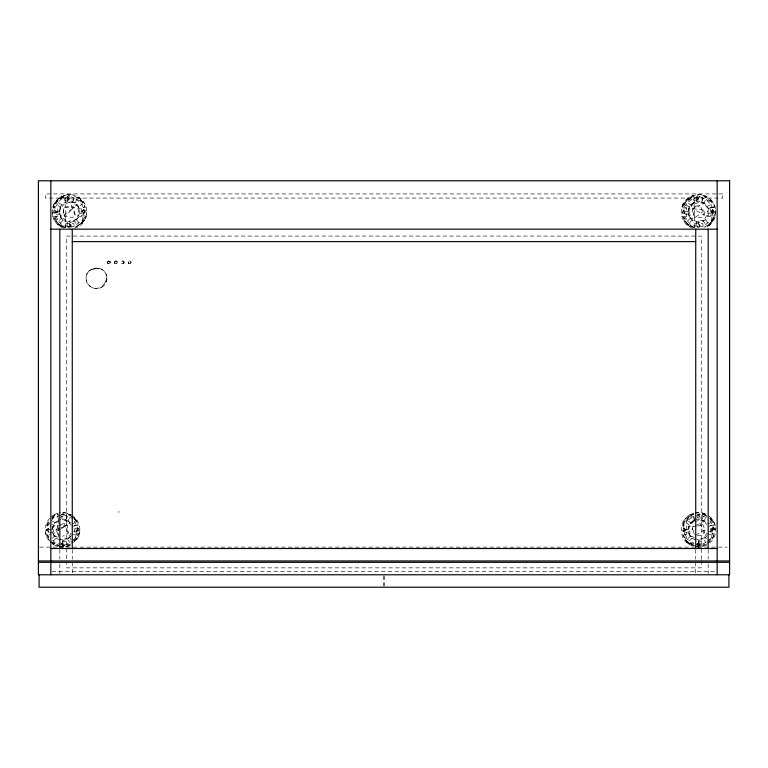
<?xml version="1.0" encoding="UTF-8"?>
<svg xmlns="http://www.w3.org/2000/svg" width="768" height="768" viewBox="0 0 768 768"><rect width="100%" height="100%" fill="white"/><g stroke="black" fill="none" stroke-linecap="round" stroke-linejoin="round"><path stroke-width="0.58" stroke-dasharray="3.84 2.88" d="M118.906 512.554L118.915 511.2M66.97 226.128L67.363 221.578L69.965 221.798L69.571 226.349M62.659 544.301L63.053 539.75L60.451 539.53M695.962 226.128L696.355 221.578L698.957 221.798L698.563 226.349M698.563 544.301L698.957 539.75L697.219 539.606M67.44 198.278L67.613 196.33L69.389 195.504L69.043 199.402L67.44 198.278L69.389 195.504L68.544 199.286M46.253 529.68L48.71 532.003L48.605 528.23L46.253 529.68L48.71 532.003M686.016 530.083L683.126 531.85L682.099 530.189L684 528.173L686.016 530.083L683.126 531.85L684.509 528.23M63.206 213.581L63.859 208.627L64.896 207.283L71.194 205.594L74.112 207.283L75.149 215.155L72.768 217.536L64.896 216.499L63.206 213.581L63.859 208.627M73.978 228.586L78.144 226.858A17.28 17.28 0 0 0 81.725 224.112L84.47 220.531L86.198 216.365L86.784 211.891M106.829 278.246C107.213 291.83 85.632 291.389 86.093 278.246C85.613 265.123 107.366 264.931 106.829 278.246L103.795 285.581A10.368 10.368 0 0 1 88.234 284.554A10.368 10.368 0 0 1 91.277 269.27L99.149 268.234M79.872 529.843L79.286 534.317L77.558 538.483L73.603 542.438M117.149 262.704L116.506 263.549C119.424 260.448 112.224 260.506 115.123 263.549L114.48 262.704M692.851 208.627L704.794 210.202L704.141 215.155L701.76 217.536L695.232 217.536L691.978 211.891L692.851 208.627L695.232 206.246L700.186 205.594L704.141 215.155L692.851 208.627L700.186 205.594M710.717 199.67C719.05 207.888 716.083 223.613 705.053 227.722M705.014 529.843L695.232 535.488L701.76 535.488L704.141 533.107L705.014 529.843L703.104 525.235L700.186 523.546L692.851 526.579L691.978 529.843L694.147 533.606M59.088 211.344L60.749 206.208M52.176 529.296L53.837 524.16M688.08 211.344L689.741 206.208L693.754 202.598A10.435 10.435 0 0 1 708.912 212.438A10.435 10.435 0 0 1 692.813 220.646A10.435 10.435 0 0 1 693.754 202.598M688.08 529.296L689.741 524.16L693.754 520.55M714.797 212.218L712.531 209.693L711.302 210.528L711.187 212.486L712.32 213.466L714.797 212.218L711.302 210.528L712.32 213.466M69.504 202.109L73.248 202.858L72.883 203.395L76.061 205.517L76.416 204.979L78.538 208.147L77.904 208.272L78.643 212.016L79.286 211.891L78.538 215.635L78 215.27L75.878 218.448L76.416 218.803L73.248 220.925L73.123 220.291L69.379 221.03L69.504 221.674L65.76 220.925L66.125 220.387L62.947 218.266L62.592 218.803L60.47 215.635L61.104 215.51L60.365 211.766L59.722 211.891L60.47 208.147L61.008 208.512L63.13 205.334L62.592 204.979L65.76 202.858L65.885 203.491L70.109 202.234M688.714 211.891L689.462 208.147L690 208.512L692.122 205.334L691.584 204.979L694.752 202.858L694.877 203.491L698.621 202.752L698.496 202.109L702.24 202.858L701.875 203.395L705.053 205.517L705.408 204.979L707.53 208.147L706.896 208.272L707.635 212.016L708.278 211.891L707.53 215.635L706.992 215.27L704.87 218.448L705.408 218.803L702.24 220.925L702.115 220.291L698.371 221.03L698.496 221.674L694.752 220.925L695.117 220.387L691.939 218.266L691.584 218.803L689.462 215.635L690.096 215.51L689.357 211.766L688.714 211.891L689.357 211.766M107.52 262.349C107.741 259.478 111.965 261.917 109.594 263.549L108.211 263.549L107.568 262.704L107.923 261.37L108.902 260.966M110.102 263.04L109.882 261.37M123.926 263.04L123.418 261.149L122.371 261.014L121.392 261.994L122.035 261.149L123.706 261.37L123.926 263.04L122.371 263.683L121.526 263.04L123.418 263.549L124.061 262.704A1.382 1.382 0 0 0 123.418 261.149L122.371 261.014A1.382 1.382 0 0 0 122.371 263.683M60.259 529.238L56.294 531.533L57.984 525.235L64.282 523.546L67.2 525.235L68.237 533.107L62.592 536.362M78.989 529.661L78.672 530.63L75.955 531.187L75.725 528.096L78.49 528.25L78.989 529.661L76.416 531.418L75.725 528.096L78.672 530.63L75.955 531.187M69.955 227.386L70.896 224.717L69.427 224.41L67.843 226.186L68.026 227.174L69.638 228.278L71.635 226.982L70.896 224.717L68.026 227.174M698.947 227.386L699.888 224.717L696.941 225.686L697.738 227.347M54.038 210.509L53.194 212.736L55.622 214.051L56.938 211.622L54.038 210.509L57.024 212.131L53.194 212.736L56.938 211.622L55.622 214.051M682.186 212.736L683.03 210.509L684.989 210.461L685.075 213.85L683.03 210.509L683.126 213.898L682.186 212.736L684.989 210.461M52.81 207.418C55.152 198.47 65.059 192.749 73.978 195.197M114.432 262.349L115.814 260.966A1.382 1.382 0 0 1 117.014 263.04A1.382 1.382 0 0 1 114.835 263.328A1.382 1.382 0 0 1 115.123 261.149L116.17 261.014L117.197 262.349M130.838 263.04L130.838 261.658L129.638 260.966M683.53 203.251L681.802 207.418C684.749 196.781 697.632 191.27 707.136 196.925M715.776 211.891L710.717 224.112L704.909 227.462M76.752 199.382L74.832 203.52L72.461 202.426L74.39 198.278L76.752 199.382L81.994 204.605L77.856 206.544L78.96 208.906L83.098 206.966M67.478 516.23L65.549 520.378L67.92 521.472L69.84 517.334M703.382 198.278L701.453 202.426L703.824 203.52L705.744 199.382L710.986 204.605L706.848 206.544L707.952 208.906L712.09 206.966L712.819 214.051M703.382 516.23L701.453 520.378L703.824 521.472L705.744 517.334M712.531 209.693L711.187 212.486L714.893 211.709M698.573 227.309L699.888 224.717L700.397 227.434M699.706 196.195L697.536 199.286L696.259 197.28L697.382 195.677L699.984 196.627L698.035 199.402L697.382 195.677M77.933 225.84L81.254 223.19L85.334 215.798L81.418 215.875L81.254 207.437L85.162 207.36L80.803 200.141L77.376 197.616M706.925 225.84L710.246 223.19L714.326 215.798L710.41 215.875L710.246 207.437L714.154 207.36A16.301 16.301 0 0 0 702.403 196.061L702.48 199.978L694.042 200.141M81.725 224.112L86.198 216.365M76.416 531.418L78.49 528.25M714.01 527.923L711.859 531.187L712.829 531.504L714.854 529.152L714.01 527.923L711.629 528.096L711.859 531.187L711.629 528.096M71.088 533.222L68.966 536.4L69.504 536.755L66.336 538.877L66.211 538.243L62.467 538.982L62.592 539.626L59.789 539.069M706.992 533.222L704.87 536.4L705.408 536.755L702.24 538.877L702.115 538.243L698.371 538.982L698.496 539.626L694.752 538.877M50.035 522.672L47.779 525.898L48.71 536.342M51.782 520.166L53.779 517.306L63.907 514.579L73.411 518.995L77.856 528.48L75.158 538.618L72.298 540.624M81.254 223.19L83.779 219.763M48.778 523.2L46.762 525.936L50.678 525.859M52.147 518.63L54.163 515.894L58.061 514.186L58.57 539.837M73.709 540.144L78.422 533.75L74.506 533.827L74.342 525.389L78.25 525.312A16.301 16.301 0 0 0 73.891 518.093L76.541 521.414M684.221 204.019L686.746 200.592L690.067 197.942L693.965 196.234L694.589 227.722L687.197 223.642L684.547 220.32M710.246 223.19L712.771 219.763M694.09 520.464L693.965 514.186L690.067 515.894L682.666 525.936L686.582 525.859L686.746 534.298L682.838 534.374L687.197 541.594L690.624 544.118M709.613 540.144L714.326 533.75L710.41 533.827L710.246 525.389L714.154 525.312A16.301 16.301 0 0 0 709.795 518.093L714.154 525.312M101.645 287.222L106.474 280.934A10.368 10.368 0 0 0 96.461 267.878L89.126 270.912M695.232 206.246L692.198 210.202L695.232 217.536L704.794 210.202M683.53 521.203L686.275 517.622L689.856 514.877L694.022 513.149A17.28 17.28 0 0 0 689.856 544.81L694.022 546.538M78.259 217.574L74.246 221.184M70.752 536.218L67.334 539.136M696.864 544.646L698.928 542.333L700.704 543.926L700.061 545.77L698.63 546.23L696.864 544.646L700.061 545.77L698.928 542.333L696.835 544.138L698.63 546.23L700.704 543.926L696.835 544.138M697.536 199.286L699.984 196.627L696.259 197.28M51.965 518.17L54.163 515.894M73.949 540.749L76.867 537.715L78.422 533.75A16.301 16.301 0 0 1 73.565 541.901M690.067 515.894L684.221 521.971L682.666 525.936A16.301 16.301 0 0 1 693.965 514.186M707.654 543.034L712.771 537.715L714.326 533.75A16.301 16.301 0 0 1 707.798 543.235M60.259 223.008L63.485 219.773L61.632 217.939L58.416 221.165L55.277 214.464L59.827 214.061L59.587 211.469L55.046 211.872M53.347 540.96L56.573 537.725L54.72 535.891L51.504 539.117L56.141 543.744L66.576 544.637L71.347 541.296M687.408 221.165L690.624 217.939L692.477 219.773L689.251 223.008M54.538 203.251L60.864 196.925A17.28 17.28 0 0 1 84.47 220.531L75.725 227.242M64.896 207.283L74.112 207.283L64.896 216.499L62.986 211.891M63.859 215.155L74.112 207.283M59.242 546.682L62.592 547.123L67.066 546.538L73.181 541.834M74.064 541.171L77.558 538.483A17.28 17.28 0 0 0 72.163 515.453M706.301 541.958L702.48 544.637L692.045 543.744L684.614 536.342L683.683 525.898L689.683 517.306L699.811 514.579L708.422 518.573M707.251 541.296L711.062 538.618L713.76 528.48L709.315 518.995M58.848 520.81L55.68 522.931L56.218 523.286L54.096 526.464L53.558 526.099L52.81 529.843L53.453 529.718L54.192 533.462L53.558 533.587L55.68 536.755L56.035 536.218L59.213 538.339M693.955 521.338L691.584 522.931L692.122 523.286L690 526.464L689.462 526.099L688.714 529.843L689.357 529.718L690.096 533.462L689.462 533.587L691.584 536.755L691.939 536.218L695.117 538.339M61.142 515.261L63.427 513.802L64.253 515.578L61.181 517.008L64.234 515.059L61.584 514.474M65.03 195.197L57.283 199.67A17.28 17.28 0 0 0 63.955 228.259M61.248 528.672L67.2 525.235L57.984 525.235L56.074 529.843L56.294 531.533M691.517 204.144L696.326 201.686M691.517 522.096L694.397 520.618M71.981 524.006L75.082 522.557M72.048 526.858L76.186 524.918M707.885 524.006L710.986 522.557M707.952 526.858L712.09 524.918L712.819 532.003M697.286 514.752L699.331 513.802L699.811 516.528L697.536 517.238L699.331 513.802L697.382 513.629L699.811 516.528L696.432 516.23M67.123 545.501L71.021 543.792A16.301 16.301 0 0 1 67.123 545.501L67.046 541.594L59.664 541.738M703.027 545.501L706.925 543.792A16.301 16.301 0 0 1 703.027 545.501L702.95 541.594L696.624 541.718M60.115 528.163L56.074 529.843L57.984 534.451L60.749 535.603M61.133 527.75L67.2 525.235M67.066 546.538L71.232 544.81A17.28 17.28 0 0 1 62.592 547.123L59.539 545.856M48.912 529.373L46.195 530.189L48.95 530.842M60.47 215.635L61.104 215.51M78.643 212.016L79.286 211.891M689.462 215.635L690.096 215.51M707.635 212.016L708.278 211.891M694.877 521.443L698.621 520.704L698.496 520.061L702.24 520.81L701.875 521.347L705.053 523.469L705.408 522.931L706.474 524.515M61.613 514.118L63.427 513.802L64.253 515.578L61.344 515.702M108.547 263.683L110.237 262.704A1.382 1.382 0 0 0 109.258 261.014A1.382 1.382 0 0 0 107.568 261.994A1.382 1.382 0 0 0 108.547 263.683L107.702 263.04M695.146 513.005L698.496 512.563L702.97 513.149L707.136 514.877M692.851 526.579L696.269 526.128M697.411 525.984L703.104 525.235M684.038 211.872L688.579 211.469L688.819 214.061L684.269 214.464L687.197 220.963M48.134 529.824L52.675 529.421L52.915 532.013L48.365 532.416M684.038 529.824L688.579 529.421L688.819 532.013L684.269 532.416L687.408 539.117L690.624 535.891L692.477 537.725L689.251 540.96L694.042 543.187M65.05 200.141L73.488 199.978L73.411 196.061A16.301 16.301 0 0 1 85.162 207.36M61.632 226.166L58.205 223.642L53.846 216.422L57.754 216.346L57.59 207.907L53.674 207.984C55.142 202.435 59.482 197.923 64.973 196.234L65.597 227.722L58.205 223.642L55.555 220.32M686.582 207.907L682.666 207.984L686.746 200.592L693.965 196.234A16.301 16.301 0 0 0 682.666 207.984L686.582 207.907L686.746 216.346L682.838 216.422L687.197 223.642L690.624 226.166M710.246 207.437L714.154 207.36M65.52 223.805L73.958 223.642L74.035 227.549A16.301 16.301 0 0 0 85.334 215.798M694.512 223.805L702.95 223.642L703.027 227.549A16.301 16.301 0 0 0 714.326 215.798M59.194 518.074L66.576 517.93L66.499 514.013A16.301 16.301 0 0 1 73.094 517.382M697.21 518.035L702.48 517.93L702.403 514.013A16.301 16.301 0 0 1 706.368 515.568L702.403 514.013L707.021 516.557M48.643 538.272A16.301 16.301 0 0 1 46.934 534.374L50.842 534.298M695.146 546.538L702.97 546.538M39.6 547.123L727.2 547.123M52.042 571.315L717.158 571.315M682.099 530.189L685.958 530.582L684 528.173M62.592 512.563L67.066 513.149L71.232 514.877A17.28 17.28 0 0 0 59.184 512.899M714.854 529.152L711.302 528.48L712.829 531.504M67.843 226.186L71.635 226.982L69.427 224.41M712.742 214.339L708.336 213.158L707.587 215.971L712.003 217.142M83.75 214.339L79.344 213.158L78.595 215.971L83.011 217.142M708.336 531.11L712.742 532.291M707.587 533.923L712.003 535.094M73.536 531.408L76.838 532.291M71.683 533.923L76.099 535.094M694.426 227.482L686.275 224.112L689.856 226.858L683.53 220.531M65.434 227.482L57.283 224.112L60.864 226.858L54.538 220.531L52.81 216.365L52.224 211.891M698.496 547.123L686.275 542.064L689.856 544.81L683.53 538.483M50.371 542.064L58.522 545.434M75.206 203.165L72.73 201.965L77.251 204.912L79.709 209.722M68.294 521.117L65.818 519.917L70.339 522.864A10.435 10.435 0 0 0 61.315 519.485M693.667 545.165L687.197 541.594L684.547 538.272M51.293 541.594L58.685 545.674A16.301 16.301 0 0 1 52.109 542.323M685.939 204.72L689.683 207.331L691.181 205.19L687.437 202.579L693.485 198.326L694.675 202.733L697.19 202.051L696.01 197.645M685.939 522.672L689.683 525.283L691.181 523.142L687.437 520.531L693.485 516.278L694.675 520.685M58.445 202.579L62.189 205.19L60.691 207.331L56.947 204.72M51.533 520.531L55.277 523.142L53.779 525.283L51.907 523.978M70.464 515.568L73.027 517.459M52.157 542.227L54.72 544.118M702.97 195.197L713.462 203.251M702.97 513.149L708.211 517.181M709.085 517.853L713.462 521.203L715.19 525.37L715.776 529.843M67.066 513.149L73.181 517.853M74.064 518.515L77.558 521.203L73.603 517.248M52.166 543.437L53.952 544.81L51.581 542.438M61.699 544.829L63.245 546.202L64.493 545.386L62.515 542.362L60.931 544.138L62.515 542.362L63.245 546.202L61.526 544.838M78.144 196.925L84.47 203.251M50.794 541.642L47.626 538.483L45.898 534.317L45.312 529.843M80.803 200.141L83.453 203.462M710.717 517.622L713.462 521.203M128.304 262.704L128.947 263.549L128.256 262.349M707.837 222.922L705.216 219.187L703.085 220.685L705.706 224.419M706.531 539.011L705.216 537.139L703.085 538.637L705.706 542.371M78.845 222.922L76.224 219.187L74.093 220.685L76.714 224.419M71.28 539.942L69.312 537.139L67.181 538.637L69.802 542.371M690.739 218.87L688.291 214.061M690.739 536.822L688.291 532.013M61.747 218.87L59.299 214.061M54.835 536.822L52.387 532.013M71.098 525.302L69.504 522.931L69.149 523.469L65.971 521.347L66.336 520.81L62.592 520.061L62.717 520.704M696.941 225.686L698.074 227.414M73.891 518.093L78.25 525.312M46.934 534.374L49.114 537.984M67.613 196.33L69.043 199.402L68.88 195.523M700.186 523.546L704.141 533.107M692.198 528.154L694.8 534.442M71.194 205.594L75.149 215.155M64.282 523.546L68.237 533.107M67.018 197.645L68.198 202.051L65.683 202.733L64.493 198.326M57.581 516.278L58.771 520.685M708.173 549.571L708.173 559.171M708.173 563.971L708.173 573.571M701.261 559.478L701.261 236.083L66.739 236.083L66.739 561.869M701.261 560.669L701.261 567.859L66.739 567.859L66.739 563.069M695.731 549.571L695.731 559.171M695.731 562.33L695.731 573.638M384.691 575.904L384.691 586.08M383.309 575.904L383.309 586.08M72.269 549.571L72.269 559.171M72.269 562.33L72.269 573.638M59.827 549.571L59.827 559.171M59.827 563.971L59.827 573.571M692.947 228.259A17.28 17.28 0 0 1 683.923 202.608A17.28 17.28 0 0 1 710.976 199.939A17.28 17.28 0 0 1 707.136 226.858M693.571 227.434A16.301 16.301 0 0 1 682.838 216.422M58.118 546.538A17.28 17.28 0 0 1 52.099 543.581M48.883 540.365A17.28 17.28 0 0 1 50.371 517.622L53.952 514.877L58.118 513.149A17.28 17.28 0 0 0 52.042 516.154M51.619 517.786A16.301 16.301 0 0 1 58.061 514.186M71.347 535.526A10.435 10.435 0 0 1 53.99 535.757A10.435 10.435 0 0 1 60.422 519.638M64.579 227.434A16.301 16.301 0 0 1 53.846 216.422M709.018 516.134A17.28 17.28 0 0 1 709.872 542.851M707.136 544.81A17.28 17.28 0 0 1 697.344 547.085M695.088 512.899A17.28 17.28 0 0 1 706.147 514.349M694.589 545.674A16.301 16.301 0 0 1 682.838 534.374M707.251 535.526A10.435 10.435 0 0 1 692.074 538.07A10.435 10.435 0 0 1 690.864 522.73A10.435 10.435 0 0 1 706.243 522.864M84.768 210.528L82.07 220.666L73.488 226.685L63.053 225.792L55.622 218.39L54.691 207.946L60.691 199.354L70.819 196.627L80.323 201.043L84.768 210.528M713.76 210.528L711.062 220.666L702.48 226.685L692.045 225.792L684.614 218.39L683.683 207.946L689.683 199.354L699.811 196.627L709.315 201.043L713.76 210.528M82.31 210.528L81.994 211.498L83.837 213.552L85.584 212.678L85.402 210.298L83.539 209.693L82.31 210.528L83.837 213.552L85.402 210.298L82.31 210.528M48.317 521.971L46.762 525.936A16.301 16.301 0 0 1 48.317 521.971M57.754 200.592L53.674 207.984A16.301 16.301 0 0 1 64.973 196.234L57.754 200.592M83.539 209.693L81.994 211.498L85.584 212.678L83.539 209.693M64.493 545.386L62.726 546.23L62.035 542.515L64.493 545.386M722.688 193.92L45.312 193.92L45.312 198.067L722.688 198.067L722.688 193.92M704.179 203.136L701.722 201.965L704.198 203.165M704.179 521.088L701.722 519.917L704.179 521.088M128.659 263.328A1.382 1.382 0 0 0 130.973 262.704A1.382 1.382 0 0 0 129.283 261.014A1.382 1.382 0 0 0 128.659 263.328M63.821 220.646A10.435 10.435 0 0 0 79.92 212.438A10.435 10.435 0 0 0 64.762 202.598A10.435 10.435 0 0 0 63.821 220.646"/><path stroke-width="1.15" d="M50.842 229.171L717.158 229.171M72.269 241.613L695.731 241.613M50.842 548.506L717.158 548.506M38.4 560.947L729.6 560.947M38.4 562.33L729.6 562.33M728.909 574.771L728.909 587.213L39.091 587.213L39.091 574.771M717.158 180.787L717.158 574.771M708.173 229.171L708.173 548.371M695.731 229.171L695.731 548.371M72.269 229.171L72.269 548.371M59.827 229.171L59.827 548.371M50.842 180.787L50.842 574.771M729.6 180.787L38.4 180.787L38.4 574.771L729.6 574.771L729.6 180.787"/></g></svg>
